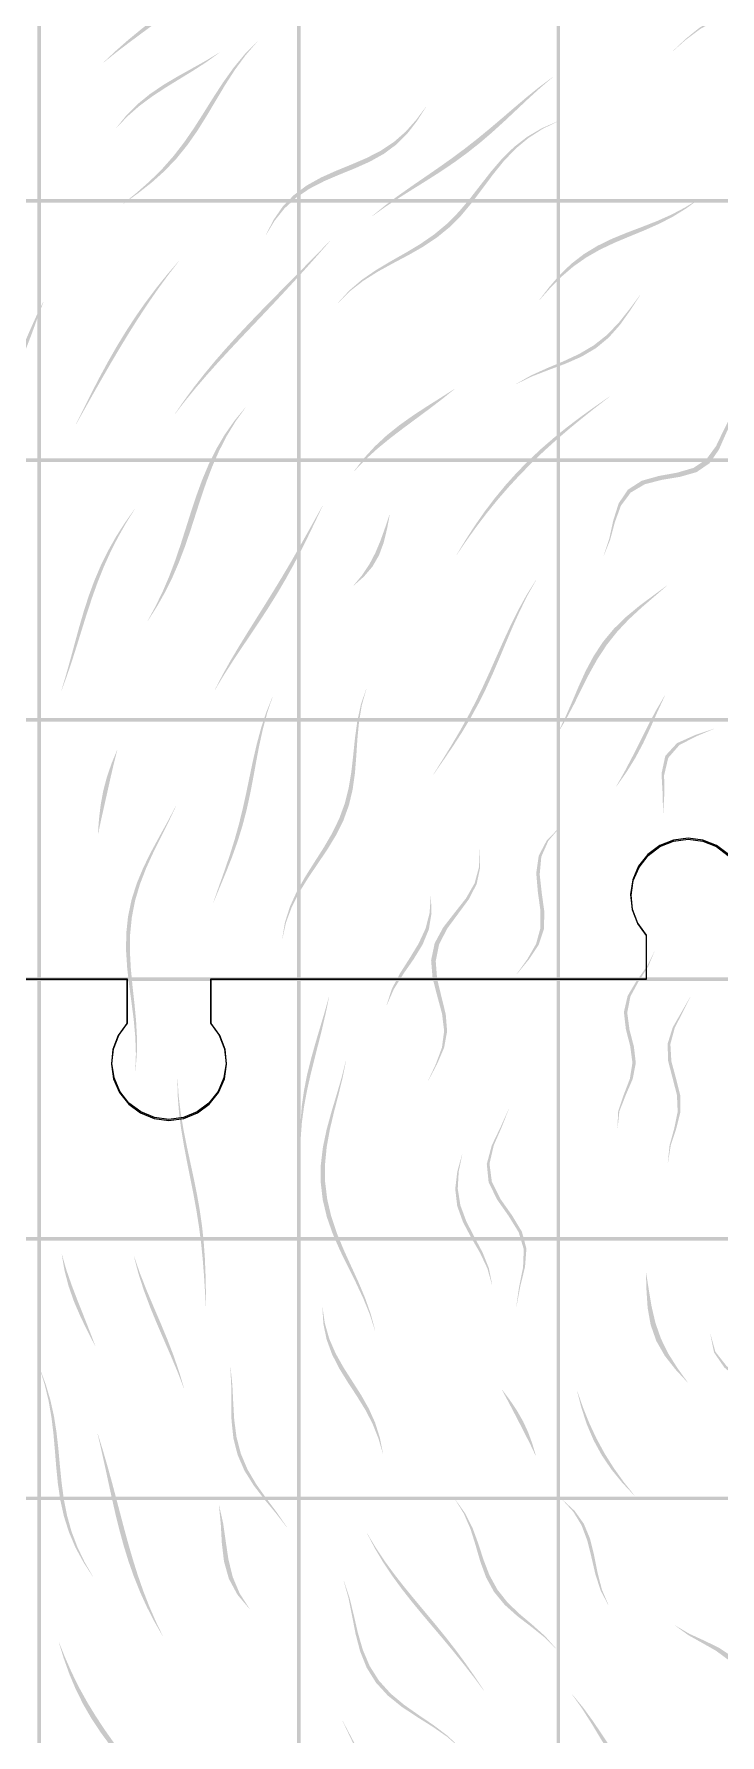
# Model space of a CAD drawing. Header units: millimetres. Extents: x 0 to 409, y 0 to 409.
# Drawn here: x 91.6 to 157.7, y 144.3 to 308.2 of the extents above; entities that cross this region are included whole.
import ezdxf

# ---------------------------------------------------------------- set-up
doc = ezdxf.new("R2010")
doc.units = ezdxf.units.MM
doc.layers.add('CUT', color=1, linetype='Continuous')
doc.layers.add('RASTER', color=7, linetype='Continuous')

msp = doc.modelspace()

# ---------------------------------------------------------------- hatches: boundary and pattern name
at = {"layer": 'RASTER'}
for points in [[(91.967, 316.968), (92.317, 316.968), (92.317, 292.318), (91.967, 292.318)], [(116.967, 316.968), (117.317, 316.968), (117.317, 292.318), (116.967, 292.318)], [(141.967, 316.968), (142.317, 316.968), (142.317, 292.318), (141.967, 292.318)], [(153.174, 306.567), (154.409, 307.738), (155.715, 308.79), (157.123, 309.646), (158.638, 310.27), (160.245, 310.67), (161.913, 310.901), (163.6, 311.049), (165.267, 311.216), (166.881, 311.494), (168.429, 311.945), (169.913, 312.587), (171.352, 313.39), (172.777, 314.28), (174.218, 315.159), (175.702, 315.924), (177.245, 316.492), (177.25, 316.472), (175.722, 315.846), (174.254, 315.025), (172.83, 314.095), (171.423, 313.16), (169.998, 312.322), (168.527, 311.653), (166.989, 311.187), (165.381, 310.905), (163.717, 310.746), (162.028, 310.616), (160.353, 310.413), (158.733, 310.05), (157.202, 309.471), (155.775, 308.664), (154.444, 307.666), (153.183, 306.549)], [(98.358, 305.492), (99.526, 306.587), (100.731, 307.644), (101.969, 308.664), (103.234, 309.652), (104.518, 310.614), (105.813, 311.559), (107.108, 312.497), (108.395, 313.439), (109.666, 314.394), (109.679, 314.379), (108.493, 313.328), (107.282, 312.305), (106.045, 311.308), (104.784, 310.333), (103.503, 309.374), (102.21, 308.42), (100.916, 307.461), (99.632, 306.485), (98.373, 305.478)], [(100.233, 291.854), (101.551, 292.929), (102.813, 294.044), (103.999, 295.219), (105.101, 296.47), (106.123, 297.796), (107.081, 299.191), (108.001, 300.633), (108.915, 302.095), (109.856, 303.542), (110.856, 304.94), (111.942, 306.257), (113.13, 307.468), (113.143, 307.453), (112.026, 306.165), (111.008, 304.777), (110.068, 303.32), (109.175, 301.83), (108.294, 300.343), (107.387, 298.895), (106.422, 297.513), (105.374, 296.218), (104.227, 295.014), (102.98, 293.897), (101.646, 292.848), (100.248, 291.841)], [(99.595, 299.2), (100.553, 300.383), (101.629, 301.457), (102.817, 302.423), (104.097, 303.293), (105.439, 304.092), (106.806, 304.852), (108.163, 305.611), (109.475, 306.406), (109.488, 306.392), (108.262, 305.508), (106.979, 304.675), (105.662, 303.868), (104.34, 303.054), (103.045, 302.204), (101.809, 301.288), (100.658, 300.286), (99.61, 299.186)], [(124.214, 290.669), (125.434, 291.662), (126.694, 292.606), (127.98, 293.515), (129.275, 294.407), (130.566, 295.297), (131.842, 296.202), (133.094, 297.132), (134.323, 298.093), (135.53, 299.084), (136.724, 300.097), (137.916, 301.121), (139.118, 302.136), (140.344, 303.125), (141.603, 304.069), (141.613, 304.052), (140.41, 303.024), (139.239, 301.957), (138.088, 300.873), (136.941, 299.793), (135.782, 298.739), (134.6, 297.725), (133.383, 296.759), (132.128, 295.841), (130.837, 294.966), (129.515, 294.121), (128.177, 293.287), (126.838, 292.444), (125.515, 291.573), (124.228, 290.655)], [(113.994, 288.884), (114.713, 290.3), (115.594, 291.574), (116.656, 292.676), (117.892, 293.601), (119.269, 294.37), (120.736, 295.028), (122.23, 295.637), (123.69, 296.265), (125.065, 296.973), (126.319, 297.81), (127.444, 298.799), (128.453, 299.935), (129.379, 301.186), (129.391, 301.171), (128.537, 299.829), (127.598, 298.611), (126.537, 297.551), (125.335, 296.659), (124.001, 295.914), (122.564, 295.269), (121.074, 294.664), (119.592, 294.03), (118.182, 293.304), (116.895, 292.437), (115.767, 291.405), (114.81, 290.207), (114.008, 288.87)], [(120.898, 282.287), (121.995, 283.483), (123.237, 284.538), (124.594, 285.471), (126.02, 286.32), (127.46, 287.138), (128.863, 287.981), (130.189, 288.897), (131.416, 289.92), (132.545, 291.06), (133.597, 292.302), (134.61, 293.606), (135.632, 294.918), (136.709, 296.175), (137.879, 297.321), (139.165, 298.314), (140.57, 299.135), (142.078, 299.794), (142.089, 299.777), (140.622, 299.059), (139.258, 298.181), (138.012, 297.137), (136.879, 295.947), (135.835, 294.652), (134.84, 293.313), (133.847, 291.992), (132.808, 290.744), (131.684, 289.608), (130.453, 288.599), (129.113, 287.705), (127.688, 286.894), (126.217, 286.115), (124.754, 285.31), (123.353, 284.425), (122.062, 283.419), (120.913, 282.274)], [(66.967, 292.318), (92.317, 292.318), (92.317, 291.968), (66.967, 291.968)], [(91.967, 292.318), (117.317, 292.318), (117.317, 291.968), (91.967, 291.968)], [(91.967, 291.968), (92.317, 291.968), (92.317, 267.318), (91.967, 267.318)], [(116.967, 292.318), (142.317, 292.318), (142.317, 291.968), (116.967, 291.968)], [(116.967, 291.968), (117.317, 291.968), (117.317, 267.318), (116.967, 267.318)], [(140.308, 282.58), (141.263, 283.822), (142.282, 284.999), (143.393, 286.068), (144.608, 287.005), (145.923, 287.804), (147.316, 288.481), (148.759, 289.071), (150.215, 289.623), (151.653, 290.187), (153.047, 290.807), (154.385, 291.512), (155.669, 292.313), (155.679, 292.295), (154.452, 291.397), (153.17, 290.602), (151.826, 289.908), (150.43, 289.288), (149.002, 288.703), (147.574, 288.104), (146.177, 287.443), (144.843, 286.684), (143.591, 285.806), (142.428, 284.811), (141.346, 283.719), (140.321, 282.565)], [(141.967, 292.318), (167.317, 292.318), (167.317, 291.968), (141.967, 291.968)], [(141.967, 291.968), (142.317, 291.968), (142.317, 267.318), (141.967, 267.318)], [(105.225, 271.632), (106.138, 272.949), (107.091, 274.237), (108.08, 275.497), (109.103, 276.73), (110.155, 277.938), (111.231, 279.124), (112.326, 280.292), (113.433, 281.445), (114.549, 282.587), (115.668, 283.722), (116.787, 284.854), (117.904, 285.986), (119.018, 287.12), (120.127, 288.258), (120.141, 288.244), (119.092, 287.048), (118.037, 285.861), (116.974, 284.683), (115.901, 283.515), (114.818, 282.354), (113.727, 281.197), (112.63, 280.043), (111.531, 278.885), (110.437, 277.72), (109.352, 276.542), (108.284, 275.348), (107.239, 274.131), (106.223, 272.89), (105.242, 271.621)], [(95.694, 270.644), (96.439, 272.154), (97.196, 273.661), (97.974, 275.161), (98.779, 276.647), (99.619, 278.115), (100.498, 279.559), (101.42, 280.975), (102.389, 282.36), (103.403, 283.711), (104.463, 285.027), (105.565, 286.308), (105.581, 286.295), (104.547, 284.959), (103.552, 283.595), (102.593, 282.205), (101.665, 280.794), (100.765, 279.367), (99.889, 277.926), (99.031, 276.476), (98.188, 275.019), (97.355, 273.559), (96.531, 272.097), (95.711, 270.633)], [(87.874, 272.584), (88.633, 273.923), (89.328, 275.302), (89.976, 276.713), (90.599, 278.146), (91.221, 279.587), (91.863, 281.022), (92.546, 282.437), (92.562, 282.425), (92.004, 280.927), (91.464, 279.427), (90.9, 277.953), (90.279, 276.523), (89.576, 275.15), (88.779, 273.836), (87.891, 272.574)], [(138.07, 274.495), (139.531, 275.321), (141.086, 276.023), (142.655, 276.682), (144.163, 277.386), (145.556, 278.211), (146.811, 279.201), (147.937, 280.364), (148.975, 281.663), (149.988, 283.026), (149.999, 283.01), (149.053, 281.556), (148.075, 280.18), (146.997, 278.962), (145.771, 277.944), (144.382, 277.123), (142.852, 276.452), (141.239, 275.851), (139.62, 275.224), (138.084, 274.481)], [(122.488, 266.122), (123.434, 267.348), (124.483, 268.492), (125.628, 269.553), (126.856, 270.535), (128.146, 271.451), (129.472, 272.319), (130.808, 273.162), (132.124, 274.007), (132.138, 273.993), (130.948, 273.032), (129.723, 272.093), (128.473, 271.165), (127.214, 270.232), (125.964, 269.277), (124.747, 268.282), (123.586, 267.231), (122.504, 266.11)], [(146.521, 257.998), (147.047, 259.575), (147.43, 261.331), (147.955, 262.993), (148.846, 264.31), (150.172, 265.165), (151.823, 265.629), (153.565, 265.941), (155.146, 266.401), (156.405, 267.239), (157.336, 268.513), (158.085, 270.073), (158.879, 271.625), (159.919, 272.859), (161.301, 273.582), (162.975, 273.81), (162.986, 273.793), (161.366, 273.478), (160.04, 272.674), (159.053, 271.369), (158.309, 269.758), (157.602, 268.154), (156.703, 266.852), (155.465, 266.003), (153.892, 265.549), (152.143, 265.26), (150.471, 264.833), (149.11, 264.028), (148.171, 262.771), (147.586, 261.176), (147.135, 259.49), (146.535, 257.984)], [(102.592, 251.682), (103.352, 253.082), (104.045, 254.513), (104.671, 255.978), (105.238, 257.479), (105.76, 259.011), (106.257, 260.567), (106.752, 262.134), (107.27, 263.7), (107.836, 265.248), (108.473, 266.762), (109.198, 268.227), (110.024, 269.63), (110.956, 270.961), (111.992, 272.217), (112.008, 272.205), (111.061, 270.887), (110.216, 269.498), (109.47, 268.046), (108.812, 266.543), (108.228, 265.003), (107.696, 263.442), (107.192, 261.876), (106.69, 260.32), (106.165, 258.789), (105.594, 257.29), (104.961, 255.829), (104.254, 254.409), (103.469, 253.026), (102.61, 251.673)], [(132.35, 258.05), (133.203, 259.454), (134.097, 260.835), (135.037, 262.184), (136.029, 263.495), (137.074, 264.764), (138.174, 265.985), (139.327, 267.157), (140.529, 268.28), (141.774, 269.354), (143.057, 270.383), (144.368, 271.374), (145.701, 272.332), (147.048, 273.264), (147.061, 273.249), (145.769, 272.254), (144.49, 271.239), (143.228, 270.201), (141.988, 269.134), (140.774, 268.037), (139.591, 266.905), (138.443, 265.738), (137.332, 264.535), (136.261, 263.296), (135.23, 262.024), (134.238, 260.721), (133.285, 259.391), (132.366, 258.038)], [(66.967, 267.318), (92.317, 267.318), (92.317, 266.968), (66.967, 266.968)], [(91.967, 267.318), (117.317, 267.318), (117.317, 266.968), (91.967, 266.968)], [(116.967, 267.318), (142.317, 267.318), (142.317, 266.968), (116.967, 266.968)], [(141.967, 267.318), (167.317, 267.318), (167.317, 266.968), (141.967, 266.968)], [(91.967, 266.968), (92.317, 266.968), (92.317, 242.318), (91.967, 242.318)], [(116.967, 266.968), (117.317, 266.968), (117.317, 242.318), (116.967, 242.318)], [(141.967, 266.968), (142.317, 266.968), (142.317, 242.318), (141.967, 242.318)], [(94.284, 244.979), (94.734, 246.478), (95.158, 247.992), (95.569, 249.515), (95.986, 251.042), (96.428, 252.564), (96.914, 254.072), (97.461, 255.556), (98.08, 257.01), (98.778, 258.425), (99.555, 259.8), (100.407, 261.133), (101.321, 262.427), (101.338, 262.418), (100.502, 261.081), (99.724, 259.711), (99.011, 258.307), (98.363, 256.871), (97.777, 255.406), (97.243, 253.921), (96.748, 252.422), (96.276, 250.918), (95.811, 249.416), (95.335, 247.922), (94.835, 246.44), (94.302, 244.972)], [(109.06, 245.04), (109.793, 246.449), (110.569, 247.835), (111.379, 249.201), (112.209, 250.551), (113.049, 251.891), (113.888, 253.228), (114.719, 254.565), (115.536, 255.907), (116.336, 257.258), (117.12, 258.62), (117.891, 259.99), (118.657, 261.368), (119.425, 262.749), (119.441, 262.737), (118.757, 261.302), (118.071, 259.876), (117.371, 258.465), (116.646, 257.073), (115.889, 255.704), (115.097, 254.355), (114.269, 253.024), (113.412, 251.704), (112.533, 250.39), (111.645, 249.073), (110.763, 247.746), (109.902, 246.401), (109.079, 245.032)], [(122.415, 255.078), (123.234, 256.055), (123.935, 257.104), (124.523, 258.228), (125.021, 259.418), (125.463, 260.656), (125.892, 261.916), (125.908, 261.904), (125.644, 260.528), (125.324, 259.209), (124.874, 257.993), (124.244, 256.903), (123.422, 255.937), (122.432, 255.067)], [(130.099, 236.87), (130.967, 238.255), (131.819, 239.637), (132.642, 241.027), (133.425, 242.433), (134.167, 243.861), (134.87, 245.313), (135.546, 246.788), (136.208, 248.28), (136.876, 249.781), (137.568, 251.278), (138.305, 252.756), (139.105, 254.201), (139.982, 255.596), (139.998, 255.584), (139.184, 254.142), (138.444, 252.655), (137.762, 251.143), (137.116, 249.621), (136.483, 248.106), (135.84, 246.609), (135.168, 245.14), (134.451, 243.703), (133.68, 242.298), (132.853, 240.921), (131.974, 239.563), (131.056, 238.214), (130.118, 236.862)], [(142.087, 240.887), (142.796, 242.335), (143.45, 243.826), (144.091, 245.338), (144.773, 246.839), (145.546, 248.29), (146.448, 249.655), (147.491, 250.911), (148.666, 252.056), (149.938, 253.105), (151.26, 254.092), (152.581, 255.062), (152.595, 255.048), (151.368, 253.993), (150.135, 252.93), (148.941, 251.823), (147.825, 250.641), (146.816, 249.37), (145.921, 248.013), (145.124, 246.592), (144.39, 245.137), (143.672, 243.684), (142.921, 242.259), (142.104, 240.877)], [(108.917, 224.566), (109.442, 226.064), (109.971, 227.556), (110.479, 229.047), (110.949, 230.545), (111.372, 232.056), (111.748, 233.581), (112.088, 235.121), (112.409, 236.674), (112.735, 238.232), (113.092, 239.785), (113.507, 241.323), (114.001, 242.835), (114.589, 244.31), (114.607, 244.302), (114.102, 242.792), (113.687, 241.251), (113.342, 239.689), (113.042, 238.119), (112.757, 236.553), (112.459, 234.999), (112.121, 233.465), (111.726, 231.951), (111.264, 230.458), (110.738, 228.98), (110.159, 227.51), (109.549, 226.04), (108.936, 224.562)], [(115.547, 221.059), (115.812, 222.629), (116.296, 224.154), (116.971, 225.627), (117.783, 227.053), (118.664, 228.445), (119.542, 229.82), (120.349, 231.201), (121.034, 232.61), (121.568, 234.064), (121.951, 235.574), (122.208, 237.14), (122.389, 238.751), (122.557, 240.385), (122.78, 242.012), (123.124, 243.601), (123.636, 245.12), (123.654, 245.111), (123.216, 243.557), (122.945, 241.937), (122.789, 240.284), (122.682, 238.63), (122.552, 237.005), (122.333, 235.431), (121.975, 233.92), (121.451, 232.47), (120.761, 231.071), (119.933, 229.705), (119.02, 228.347), (118.089, 226.974), (117.217, 225.568), (116.473, 224.115), (115.912, 222.609), (115.567, 221.055)], [(147.727, 235.741), (148.531, 237.162), (149.29, 238.613), (150.026, 240.085), (150.767, 241.565), (151.545, 243.032), (152.386, 244.466), (152.402, 244.454), (151.695, 242.924), (151.019, 241.392), (150.319, 239.895), (149.551, 238.453), (148.691, 237.07), (147.745, 235.731)], [(66.967, 242.318), (92.317, 242.318), (92.317, 241.968), (66.967, 241.968)], [(91.967, 242.318), (117.317, 242.318), (117.317, 241.968), (91.967, 241.968)], [(91.967, 241.968), (92.317, 241.968), (92.317, 217.318), (91.967, 217.318)], [(116.967, 242.318), (142.317, 242.318), (142.317, 241.968), (116.967, 241.968)], [(116.967, 241.968), (117.317, 241.968), (117.317, 217.318), (116.967, 217.318)], [(141.967, 242.318), (167.317, 242.318), (167.317, 241.968), (141.967, 241.968)], [(141.967, 241.968), (142.317, 241.968), (142.317, 217.318), (141.967, 217.318)], [(152.225, 233.168), (152.189, 235.01), (152.078, 236.957), (152.444, 238.663), (153.567, 239.887), (155.289, 240.659), (157.126, 241.28), (157.142, 241.268), (155.435, 240.553), (153.813, 239.718), (152.73, 238.477), (152.332, 236.801), (152.346, 234.919), (152.242, 233.159)], [(97.801, 231.191), (97.901, 232.576), (98.063, 233.95), (98.313, 235.303), (98.663, 236.63), (99.111, 237.928), (99.637, 239.199), (99.656, 239.193), (99.317, 237.863), (99.007, 236.527), (98.709, 235.189), (98.409, 233.854), (98.11, 232.521), (97.821, 231.186)], [(101.398, 208.324), (101.455, 209.941), (101.4, 211.566), (101.251, 213.204), (101.041, 214.857), (100.814, 216.524), (100.62, 218.2), (100.51, 219.876), (100.526, 221.543), (100.698, 223.19), (101.038, 224.808), (101.542, 226.39), (102.187, 227.936), (102.935, 229.447), (103.739, 230.931), (104.549, 232.401), (105.317, 233.87), (105.336, 233.865), (104.636, 232.377), (103.892, 230.891), (103.149, 229.395), (102.455, 227.875), (101.855, 226.324), (101.384, 224.74), (101.065, 223.124), (100.901, 221.482), (100.879, 219.822), (100.97, 218.154), (101.131, 216.488), (101.314, 214.83), (101.471, 213.186), (101.558, 211.556), (101.545, 209.936), (101.418, 208.324)], [(138.116, 217.632), (139.158, 219.082), (140, 220.546), (140.423, 222.101), (140.412, 223.785), (140.168, 225.57), (140.015, 227.362), (140.254, 229.045), (141.032, 230.527), (142.278, 231.798), (142.297, 231.79), (141.172, 230.471), (140.502, 228.951), (140.346, 227.246), (140.545, 225.447), (140.792, 223.672), (140.761, 222.009), (140.258, 220.483), (139.305, 219.05), (138.136, 217.628)], [(129.597, 207.373), (130.344, 208.976), (130.931, 210.562), (131.144, 212.167), (130.942, 213.821), (130.478, 215.532), (130.03, 217.271), (129.889, 218.984), (130.232, 220.614), (131.05, 222.131), (132.153, 223.554), (133.252, 224.946), (134.079, 226.39), (134.502, 227.952), (134.575, 229.643), (134.594, 229.637), (134.613, 227.915), (134.277, 226.329), (133.53, 224.867), (132.499, 223.464), (131.448, 222.037), (130.663, 220.521), (130.333, 218.899), (130.465, 217.197), (130.882, 215.472), (131.297, 213.777), (131.432, 212.137), (131.138, 210.545), (130.459, 208.969), (129.617, 207.372)], [(125.607, 214.665), (126.105, 216.215), (126.891, 217.706), (127.809, 219.15), (128.681, 220.578), (129.355, 222.028), (129.743, 223.537), (129.85, 225.122), (129.869, 225.117), (129.927, 223.49), (129.672, 221.955), (129.074, 220.495), (128.203, 219.075), (127.212, 217.652), (126.293, 216.187), (125.626, 214.662)], [(147.836, 202.819), (147.905, 204.417), (148.435, 206), (149.029, 207.552), (149.279, 209.103), (149.065, 210.697), (148.643, 212.342), (148.456, 213.984), (148.815, 215.545), (149.675, 216.991), (150.67, 218.373), (151.377, 219.799), (151.396, 219.794), (150.782, 218.344), (149.873, 216.947), (149.085, 215.493), (148.779, 213.93), (148.995, 212.293), (149.418, 210.659), (149.605, 209.076), (149.304, 207.538), (148.638, 205.995), (148.02, 204.418), (147.856, 202.82)], [(66.967, 217.318), (92.317, 217.318), (92.317, 216.968), (66.967, 216.968)], [(91.967, 217.318), (117.317, 217.318), (117.317, 216.968), (91.967, 216.968)], [(91.967, 216.968), (92.317, 216.968), (92.317, 192.318), (91.967, 192.318)], [(116.967, 217.318), (142.317, 217.318), (142.317, 216.968), (116.967, 216.968)], [(116.967, 216.968), (117.317, 216.968), (117.317, 192.318), (116.967, 192.318)], [(141.967, 217.318), (167.317, 217.318), (167.317, 216.968), (141.967, 216.968)], [(141.967, 216.968), (142.317, 216.968), (142.317, 192.318), (141.967, 192.318)], [(117.307, 201.799), (117.313, 203.346), (117.428, 204.891), (117.644, 206.43), (117.948, 207.96), (118.322, 209.477), (118.743, 210.98), (119.186, 212.47), (119.626, 213.95), (120.039, 215.423), (120.059, 215.42), (119.753, 213.936), (119.408, 212.45), (119.036, 210.958), (118.653, 209.458), (118.279, 207.947), (117.937, 206.424), (117.651, 204.89), (117.441, 203.347), (117.327, 201.799)], [(152.684, 199.483), (152.854, 201.134), (153.305, 202.778), (153.635, 204.389), (153.566, 205.989), (153.146, 207.617), (152.716, 209.277), (152.665, 210.929), (153.16, 212.512), (154.023, 214.012), (154.859, 215.48), (154.879, 215.476), (154.136, 213.991), (153.359, 212.482), (152.933, 210.896), (153.028, 209.25), (153.474, 207.598), (153.879, 205.981), (153.905, 204.39), (153.506, 202.785), (152.969, 201.142), (152.704, 199.485)], [(124.479, 183.307), (123.978, 184.87), (123.354, 186.41), (122.635, 187.942), (121.866, 189.48), (121.105, 191.039), (120.412, 192.628), (119.845, 194.251), (119.45, 195.906), (119.255, 197.586), (119.267, 199.281), (119.469, 200.98), (119.825, 202.671), (120.283, 204.348), (120.782, 206.005), (121.261, 207.644), (121.666, 209.271), (121.686, 209.27), (121.362, 207.641), (120.961, 206.002), (120.534, 204.348), (120.139, 202.679), (119.834, 200.995), (119.67, 199.306), (119.681, 197.621), (119.884, 195.95), (120.27, 194.303), (120.812, 192.685), (121.465, 191.098), (122.175, 189.537), (122.881, 187.992), (123.528, 186.449), (124.076, 184.894), (124.498, 183.312)], [(108.203, 185.489), (108.109, 187.078), (108.01, 188.66), (107.887, 190.233), (107.728, 191.798), (107.525, 193.356), (107.279, 194.91), (106.996, 196.465), (106.688, 198.022), (106.373, 199.586), (106.074, 201.158), (105.811, 202.738), (105.608, 204.326), (105.483, 205.92), (105.45, 207.515), (105.47, 207.515), (105.573, 205.919), (105.764, 204.327), (106.026, 202.743), (106.337, 201.167), (106.674, 199.602), (107.011, 198.044), (107.326, 196.492), (107.602, 194.943), (107.824, 193.391), (107.989, 191.832), (108.099, 190.264), (108.163, 188.685), (108.197, 187.094), (108.223, 185.493)], [(138.098, 185.648), (138.365, 187.521), (138.744, 189.382), (138.812, 191.139), (138.324, 192.775), (137.35, 194.346), (136.235, 195.936), (135.428, 197.603), (135.251, 199.351), (135.729, 201.134), (136.577, 202.898), (137.345, 204.617), (137.365, 204.617), (136.687, 202.901), (135.922, 201.144), (135.512, 199.371), (135.738, 197.635), (136.569, 195.978), (137.683, 194.397), (138.631, 192.829), (139.068, 191.191), (138.932, 189.426), (138.472, 187.548), (138.117, 185.653)], [(135.74, 187.754), (135.31, 189.288), (134.609, 190.771), (133.759, 192.247), (132.956, 193.756), (132.399, 195.322), (132.212, 196.944), (132.406, 198.598), (132.865, 200.254), (132.885, 200.255), (132.547, 198.61), (132.455, 196.97), (132.709, 195.362), (133.289, 193.806), (134.067, 192.3), (134.848, 190.818), (135.448, 189.318), (135.76, 187.759)], [(66.967, 192.318), (92.317, 192.318), (92.317, 191.968), (66.967, 191.968)], [(91.967, 192.318), (117.317, 192.318), (117.317, 191.968), (91.967, 191.968)], [(91.967, 191.968), (92.317, 191.968), (92.317, 167.318), (91.967, 167.318)], [(116.967, 192.318), (142.317, 192.318), (142.317, 191.968), (116.967, 191.968)], [(116.967, 191.968), (117.317, 191.968), (117.317, 167.318), (116.967, 167.318)], [(141.967, 192.318), (167.317, 192.318), (167.317, 191.968), (141.967, 191.968)], [(141.967, 191.968), (142.317, 191.968), (142.317, 167.318), (141.967, 167.318)], [(97.524, 181.83), (96.804, 183.237), (96.111, 184.661), (95.489, 186.108), (94.973, 187.583), (94.582, 189.083), (94.319, 190.604), (94.339, 190.607), (94.772, 189.11), (95.287, 187.631), (95.848, 186.169), (96.424, 184.718), (96.993, 183.274), (97.543, 181.835)], [(106.065, 177.782), (105.464, 179.337), (104.814, 180.887), (104.139, 182.44), (103.464, 184.004), (102.816, 185.584), (102.219, 187.185), (101.696, 188.807), (101.262, 190.451), (101.281, 190.454), (101.842, 188.83), (102.473, 187.228), (103.14, 185.645), (103.812, 184.075), (104.461, 182.511), (105.064, 180.946), (105.608, 179.373), (106.085, 177.787)], [(154.576, 178.316), (153.428, 179.554), (152.392, 180.874), (151.575, 182.31), (151.03, 183.863), (150.742, 185.505), (150.632, 187.187), (150.578, 188.862), (150.597, 188.867), (150.852, 187.259), (151.121, 185.64), (151.493, 184.043), (152.033, 182.502), (152.758, 181.04), (153.636, 179.656), (154.594, 178.325)], [(125.229, 171.488), (124.809, 172.936), (124.252, 174.328), (123.553, 175.669), (122.743, 176.981), (121.884, 178.291), (121.059, 179.625), (120.35, 181.007), (119.823, 182.448), (119.514, 183.947), (119.417, 185.491), (119.436, 185.496), (119.658, 183.982), (120.079, 182.515), (120.692, 181.103), (121.456, 179.744), (122.299, 178.423), (123.135, 177.114), (123.887, 175.789), (124.499, 174.421), (124.946, 172.991), (125.248, 171.495)], [(166.902, 169.386), (165.251, 170.174), (163.677, 171.085), (162.579, 172.414), (161.99, 174.112), (161.532, 175.858), (160.742, 177.353), (159.492, 178.573), (158.119, 179.762), (157.139, 181.191), (156.785, 182.923), (156.803, 182.932), (157.269, 181.256), (158.347, 179.883), (159.793, 178.746), (161.086, 177.567), (161.885, 176.094), (162.319, 174.348), (162.855, 172.625), (163.876, 171.249), (165.36, 170.27), (166.916, 169.399)], [(97.289, 159.619), (96.409, 160.982), (95.642, 162.397), (95.013, 163.869), (94.528, 165.395), (94.178, 166.965), (93.941, 168.567), (93.78, 170.185), (93.651, 171.803), (93.51, 173.408), (93.318, 174.991), (93.044, 176.548), (92.675, 178.078), (92.212, 179.588), (92.231, 179.592), (92.778, 178.103), (93.224, 176.593), (93.565, 175.057), (93.811, 173.493), (93.989, 171.903), (94.136, 170.296), (94.296, 168.683), (94.512, 167.079), (94.822, 165.5), (95.253, 163.958), (95.815, 162.464), (96.506, 161.021), (97.307, 159.627)], [(115.979, 164.363), (114.951, 165.696), (113.857, 167.018), (112.809, 168.376), (111.913, 169.808), (111.249, 171.335), (110.844, 172.953), (110.666, 174.638), (110.633, 176.356), (110.633, 178.067), (110.552, 179.74), (110.571, 179.745), (110.745, 178.098), (110.828, 176.415), (110.926, 174.721), (111.145, 173.054), (111.563, 171.446), (112.21, 169.919), (113.062, 168.476), (114.045, 167.096), (115.058, 165.743), (115.997, 164.371)], [(139.959, 171.251), (139.453, 172.317), (138.922, 173.37), (138.382, 174.42), (137.838, 175.471), (137.289, 176.522), (136.725, 177.57), (136.744, 177.578), (137.478, 176.601), (138.15, 175.607), (138.737, 174.582), (139.23, 173.517), (139.636, 172.408), (139.977, 171.26)], [(149.436, 167.432), (148.3, 168.645), (147.251, 169.929), (146.323, 171.295), (145.534, 172.743), (144.889, 174.265), (144.372, 175.841), (143.953, 177.45), (143.971, 177.458), (144.512, 175.908), (145.124, 174.384), (145.82, 172.897), (146.604, 171.456), (147.477, 170.066), (148.431, 168.729), (149.453, 167.443)], [(104.018, 153.9), (103.234, 155.272), (102.512, 156.678), (101.858, 158.115), (101.269, 159.582), (100.745, 161.073), (100.278, 162.586), (99.861, 164.113), (99.483, 165.65), (99.133, 167.192), (98.798, 168.733), (98.467, 170.271), (98.128, 171.801), (97.774, 173.323), (97.793, 173.329), (98.253, 171.84), (98.691, 170.343), (99.108, 168.839), (99.511, 167.326), (99.908, 165.808), (100.309, 164.286), (100.724, 162.765), (101.163, 161.249), (101.638, 159.742), (102.156, 158.25), (102.726, 156.778), (103.352, 155.33), (104.036, 153.909)], [(66.967, 167.318), (92.317, 167.318), (92.317, 166.968), (66.967, 166.968)], [(91.967, 167.318), (117.317, 167.318), (117.317, 166.968), (91.967, 166.968)], [(116.967, 167.318), (142.317, 167.318), (142.317, 166.968), (116.967, 166.968)], [(141.967, 167.318), (167.317, 167.318), (167.317, 166.968), (141.967, 166.968)], [(91.967, 166.968), (92.317, 166.968), (92.317, 142.318), (91.967, 142.318)], [(112.377, 156.512), (111.237, 157.86), (110.417, 159.377), (109.942, 161.055), (109.732, 162.841), (109.632, 164.654), (109.46, 166.416), (109.479, 166.423), (109.858, 164.749), (110.107, 163.006), (110.369, 161.252), (110.786, 159.554), (111.456, 157.97), (112.395, 156.522)], [(116.967, 166.968), (117.317, 166.968), (117.317, 142.318), (116.967, 142.318)], [(141.892, 152.682), (140.763, 153.79), (139.495, 154.801), (138.187, 155.802), (136.969, 156.889), (135.951, 158.127), (135.18, 159.533), (134.621, 161.066), (134.167, 162.646), (133.682, 164.19), (133.053, 165.64), (132.233, 166.985), (132.251, 166.994), (133.163, 165.7), (133.875, 164.3), (134.427, 162.801), (134.926, 161.256), (135.507, 159.746), (136.274, 158.346), (137.263, 157.096), (138.431, 155.982), (139.671, 154.936), (140.861, 153.868), (141.907, 152.694)], [(141.967, 166.968), (142.317, 166.968), (142.317, 142.318), (141.967, 142.318)], [(146.961, 156.848), (146.215, 158.262), (145.708, 159.842), (145.326, 161.484), (144.928, 163.081), (144.378, 164.548), (143.59, 165.846), (142.544, 166.986), (142.561, 166.996), (143.719, 165.928), (144.595, 164.693), (145.19, 163.264), (145.585, 161.672), (145.915, 159.999), (146.335, 158.357), (146.976, 156.861)], [(134.942, 148.648), (134.014, 149.894), (133.062, 151.122), (132.085, 152.333), (131.088, 153.533), (130.076, 154.73), (129.062, 155.932), (128.059, 157.149), (127.083, 158.391), (126.15, 159.665), (125.273, 160.978), (124.466, 162.332), (123.736, 163.729), (123.754, 163.738), (124.56, 162.382), (125.437, 161.068), (126.372, 159.792), (127.349, 158.549), (128.35, 157.329), (129.359, 156.124), (130.361, 154.92), (131.342, 153.71), (132.293, 152.483), (133.211, 151.234), (134.098, 149.959), (134.958, 148.66)], [(132.69, 143.074), (131.44, 144.164), (130.033, 145.143), (128.544, 146.078), (127.071, 147.053), (125.72, 148.14), (124.577, 149.39), (123.688, 150.819), (123.05, 152.406), (122.61, 154.102), (122.274, 155.84), (121.931, 157.549), (121.472, 159.174), (121.49, 159.183), (122.021, 157.6), (122.431, 155.933), (122.823, 154.233), (123.304, 152.569), (123.966, 151.003), (124.861, 149.586), (125.992, 148.334), (127.313, 147.233), (128.742, 146.231), (130.176, 145.256), (131.52, 144.231), (132.706, 143.087)], [(165.123, 145.38), (163.696, 145.971), (162.459, 146.846), (161.416, 147.978), (160.494, 149.244), (159.573, 150.482), (158.537, 151.565), (157.333, 152.455), (155.998, 153.214), (154.641, 153.974), (153.404, 154.874), (153.418, 154.888), (154.758, 154.093), (156.203, 153.431), (157.605, 152.754), (158.846, 151.921), (159.889, 150.862), (160.788, 149.612), (161.661, 148.299), (162.635, 147.087), (163.791, 146.107), (165.134, 145.396)], [(103.1, 138.288), (102.093, 139.529), (101.065, 140.764), (100.038, 142.006), (99.035, 143.27), (98.079, 144.567), (97.191, 145.906), (96.386, 147.294), (95.672, 148.731), (95.049, 150.212), (94.508, 151.729), (94.031, 153.272), (94.049, 153.28), (94.642, 151.794), (95.288, 150.331), (95.997, 148.898), (96.771, 147.498), (97.605, 146.133), (98.49, 144.798), (99.411, 143.488), (100.351, 142.194), (101.292, 140.904), (102.218, 139.609), (103.117, 138.299)], [(154.87, 135.96), (153.297, 136.674), (151.818, 137.533), (150.461, 138.556), (149.238, 139.739), (148.144, 141.062), (147.157, 142.485), (146.24, 143.96), (145.351, 145.437), (144.441, 146.873), (143.471, 148.235), (143.486, 148.248), (144.542, 146.97), (145.526, 145.613), (146.472, 144.201), (147.421, 142.771), (148.415, 141.367), (149.491, 140.036), (150.673, 138.814), (151.972, 137.728), (153.381, 136.786), (154.882, 135.976)], [(136.376, 127.192), (134.988, 128.042), (133.637, 128.945), (132.332, 129.907), (131.083, 130.935), (129.898, 132.031), (128.781, 133.195), (127.735, 134.424), (126.76, 135.714), (125.852, 137.057), (125.007, 138.445), (124.216, 139.866), (123.468, 141.31), (122.752, 142.767), (122.055, 144.226), (121.364, 145.678), (121.38, 145.689), (122.123, 144.276), (122.868, 142.855), (123.627, 141.434), (124.41, 140.022), (125.228, 138.628), (126.09, 137.261), (127.004, 135.931), (127.976, 134.644), (129.009, 133.409), (130.104, 132.231), (131.259, 131.111), (132.472, 130.052), (133.736, 129.051), (135.045, 128.105), (136.389, 127.207)]]:
    msp.add_hatch(color=7, dxfattribs=at).paths.add_polyline_path(points)

# ---------------------------------------------------------------- linework, layer by layer
at = {"layer": 'CUT'}
for points in [[(58.642, 217.143), (100.592, 217.143), (100.592, 212.887), (99.758, 211.728), (99.247, 210.393), (99.094, 208.972), (99.308, 207.56), (99.877, 206.248), (100.761, 205.126), (101.902, 204.266), (103.225, 203.727), (104.642, 203.543), (106.059, 203.727), (107.383, 204.266), (108.524, 205.126), (109.408, 206.248), (109.976, 207.56), (110.191, 208.972), (110.038, 210.393), (109.527, 211.728), (108.692, 212.887), (108.692, 217.143), (150.642, 217.143), (150.642, 221.368), (149.81, 222.516), (149.299, 223.839), (149.143, 225.249), (149.353, 226.651), (149.915, 227.954), (150.791, 229.069), (151.923, 229.923), (153.236, 230.46), (154.642, 230.643), (156.049, 230.46), (157.362, 229.923), (158.494, 229.069)], [(158.524, 229.159), (157.383, 230.019), (156.059, 230.559), (154.642, 230.743), (153.225, 230.559), (151.902, 230.019), (150.761, 229.159), (149.877, 228.037), (149.308, 226.726), (149.094, 225.313), (149.247, 223.892), (149.758, 222.558), (150.592, 221.398), (150.592, 217.143), (108.642, 217.143), (108.642, 212.918), (109.475, 211.769), (109.986, 210.446), (110.141, 209.037), (109.931, 207.634), (109.37, 206.332), (108.494, 205.216), (107.362, 204.362), (106.049, 203.826), (104.642, 203.643), (103.236, 203.826), (101.923, 204.362), (100.791, 205.216), (99.915, 206.332), (99.353, 207.634), (99.143, 209.037), (99.299, 210.446), (99.81, 211.769), (100.642, 212.918), (100.642, 217.143), (58.692, 217.143)]]:
    msp.add_lwpolyline(points, dxfattribs=at)

doc.saveas('drawing.dxf')
